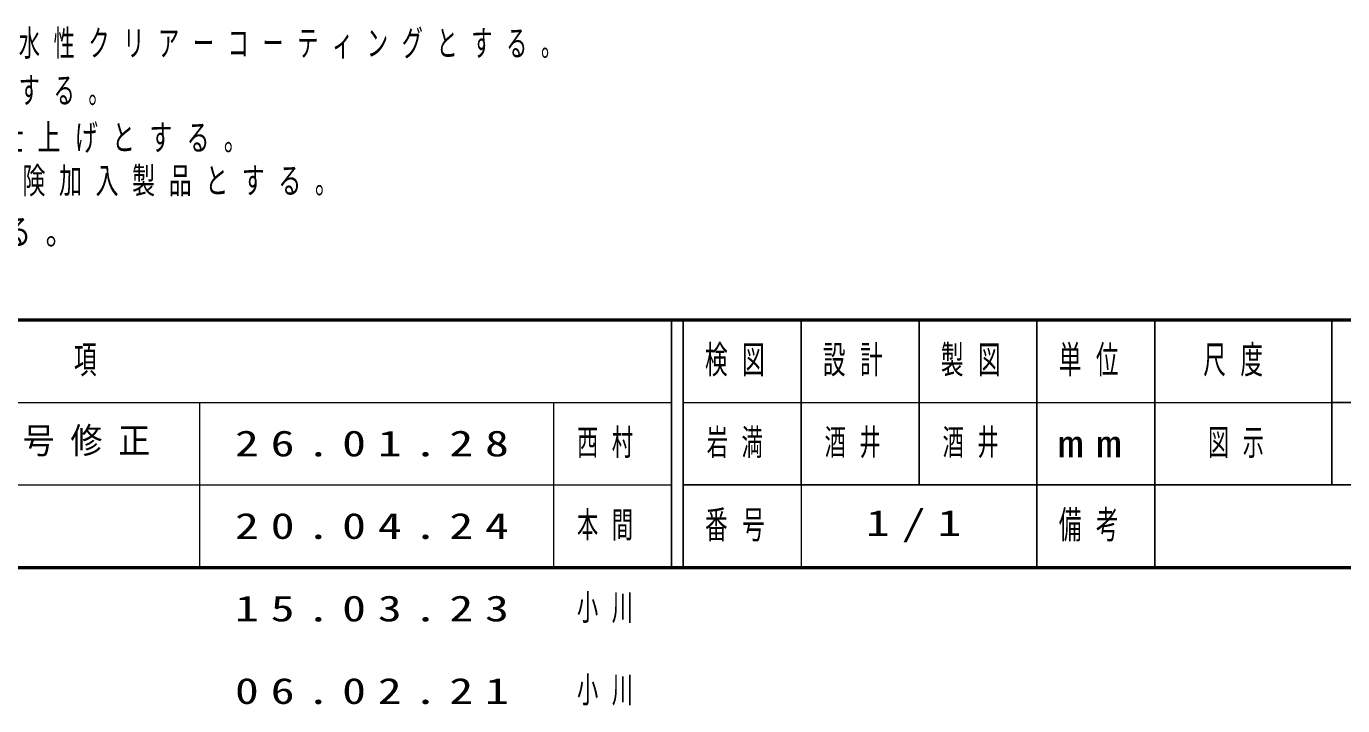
# Model space of a CAD drawing. Units: millimetres on the paper. Extents: x -365 to 0, y -12 to 257.
# Drawn here: x -293.2 to -181.6, y -11.7 to 45.9 of the extents above; entities that cross this region are included whole.
import ezdxf

# ---------------------------------------------------------------- set-up
doc = ezdxf.new("R2010")
doc.units = ezdxf.units.MM
doc.layers.add('LY_1', color=7, linetype='Continuous', lineweight=13)
doc.layers.add('LY_2', color=7, linetype='Continuous', lineweight=13)
doc.styles.add('ＭＳ ゴシック', font='')
doc.styles.get('ＭＳ ゴシック').set_extended_font_data('MS Gothic')

msp = doc.modelspace()

# ---------------------------------------------------------------- linework, layer by layer
at = {"layer": 'LY_2', "lineweight": 50}
for p, q in [((-365, 21), (0, 21)), ((-365, 0), (0, 0))]:
    msp.add_line(p, q, dxfattribs=at)
at = {"layer": 'LY_2', "color": 211, "lineweight": 25}
for p, q in [((-238.5, 21), (-238.5, 0)), ((-237.5, 21), (-237.5, 0)), ((-227.5, 21), (-227.5, 7)), ((-217.5, 21), (-217.5, 7)), ((-207.5, 21), (-207.5, 0)), ((-197.5, 21), (-197.5, 7)), ((-182.5, 21), (-182.5, 7)), ((-182.5, 14), (-70, 14)), ((-237.5, 7), (0, 7))]:
    msp.add_line(p, q, dxfattribs=at)
at = {"layer": 'LY_2'}
for p, q in [((-365, 14), (-238.5, 14)), ((-278.5, 14), (-278.5, 0)), ((-248.5, 14), (-248.5, 0)), ((-237.5, 14), (-182.5, 14)), ((-365, 7), (-238.5, 7)), ((-227.5, 7), (-227.5, 0))]:
    msp.add_line(p, q, dxfattribs=at)
at = {"layer": 'LY_2', "lineweight": 25}
msp.add_line((-197.5, 7), (-197.5, 0), dxfattribs=at)

# ---------------------------------------------------------------- texts
at = {"layer": 'LY_1', "char_height": 2.199, "style": 'ＭＳ ゴシック'}
for s, insert, attachment_point in [('\\T1.64;\\W0.6;表面は、セラミックカラーコーティングの上に、耐水性クリアーコーティングとする。', (-361.715, 43.139), 7), ('\\T1.64;\\W0.6;縁石は、見えかかり部のみショットブラスト処理とする。', (-361.715, 39.139), 7), ('\\T1.62;\\W0.65;手摺は、ステンレスとし、見えかかり部のみHL仕上げとする。', (-361.715, 35.139), 7), ('\\T1.59;\\W0.65;本製品は、(一社)日本公園施設業協会賠償責任保険加入製品とする。', (-361.715, 31.139), 7), ('\\T1.5;\\W0.8;本製品は、ISO9001認証取得企業製品とする。', (-361.715, 27.139), 7), ('\\T1.5;\\W0.9;元図：KKMODELC1-301C/型\\~番・図面番号修正', (-362.25, 10.5), 4), ('\\T1.5;\\W1.35;26.01.28', (-275.5, 10.5), 4), ('\\T1.64;\\W0.6;西村', (-246.5, 10.5), 4), ('\\T1.64;\\W0.6;岩満', (-235.5, 10.5), 4), ('\\T1.64;\\W0.6;酒井', (-225.5, 10.5), 4), ('\\T1.64;\\W0.6;酒井', (-215.5, 10.5), 4), ('\\T1.64;\\W0.6;図示', (-193, 10.5), 4), ('\\T1.5;\\W1.35;20.04.24', (-275.5, 3.5), 4), ('\\T1.64;\\W0.6;本間', (-246.5, 3.5), 4), ('\\T1.5;\\W1.35;1/1', (-222, 3.5), 4), ('\\T1.64;\\W0.6;小川', (-246.5, -3.5), 4), ('\\T1.5;\\W1.35;15.03.23', (-275.5, -3.5), 4), ('\\T1.5;\\W1.35;06.02.21', (-275.5, -10.5), 4), ('\\T1.64;\\W0.6;小川', (-246.5, -10.5), 4)]:
    msp.add_mtext(s, dxfattribs=dict(at, insert=insert, attachment_point=attachment_point))
at = {"layer": 'LY_2', "color": 4, "char_height": 2.346, "attachment_point": 5, "style": 'ＭＳ ゴシック'}
for s, insert in [('\\T1.64;\\W0.6;改\u3000\u3000訂\u3000\u3000事\u3000\u3000項', (-301.75, 17.5)), ('\\T1.64;\\W0.6;検図', (-232.5, 17.5)), ('\\T1.64;\\W0.6;設計', (-222.5, 17.5)), ('\\T1.64;\\W0.6;製図', (-212.5, 17.5)), ('\\T1.64;\\W0.6;単位', (-202.5, 17.5)), ('\\T1.64;\\W0.6;尺度', (-190.25, 17.5)), ('\\T1.5;\\W1.35;mm', (-202.5, 10.5)), ('\\T1.64;\\W0.6;番号', (-232.5, 3.5)), ('\\T1.64;\\W0.6;備考', (-202.5, 3.5))]:
    msp.add_mtext(s, dxfattribs=dict(at, insert=insert))

doc.saveas('drawing.dxf')
